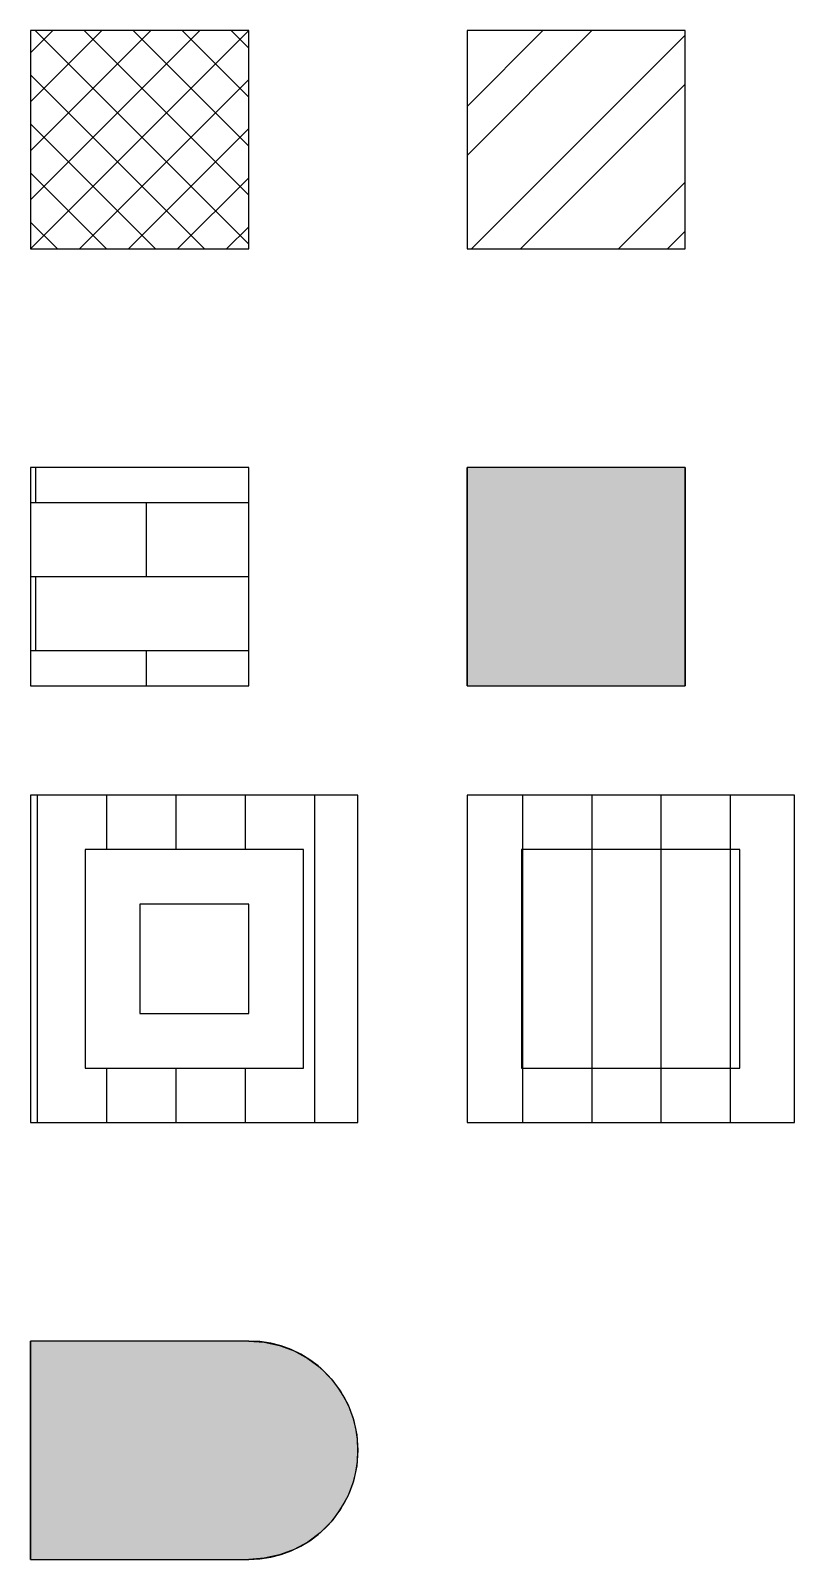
# Model space of a CAD drawing. Extents: x -5 to 190, y -10 to 160.
# Drawn here: x 120 to 190, y 0 to 140 of the extents above; entities that cross this region are included whole.
import ezdxf

# ---------------------------------------------------------------- set-up
doc = ezdxf.new("R2010")
doc.units = 0
doc.layers.get('0').update_dxf_attribs({"linetype": 'CONTINUOUS'})
doc.layers.add('NOTES', color=3, linetype='CONTINUOUS')

# ---------------------------------------------------------------- blocks, each defined once
blk = doc.blocks.new('*U6')
at = {"linetype": 'CONTINUOUS'}
for p, q in [((120, 19.9), (120, 20)), ((120, 19.59), (120, 19.9)), ((140, 20), (141.42, 19.9)), ((141.42, 19.9), (142.82, 19.59)), ((120, 19.1), (120, 19.59)), ((120, 18.41), (120, 19.1)), ((120, 17.56), (120, 18.41)), ((142.82, 19.59), (144.15, 19.1)), ((144.15, 19.1), (145.41, 18.41)), ((145.41, 18.41), (146.55, 17.56)), ((120, 16.55), (120, 17.56)), ((146.55, 17.56), (147.56, 16.55)), ((120, 15.41), (120, 16.55)), ((120, 14.15), (120, 15.41)), ((147.56, 16.55), (148.41, 15.41)), ((148.41, 15.41), (149.1, 14.15)), ((120, 12.82), (120, 14.15)), ((149.1, 14.15), (149.59, 12.82)), ((120, 11.42), (120, 12.82)), ((149.59, 12.82), (149.9, 11.42)), ((120, 10), (120, 11.42)), ((149.9, 11.42), (150, 10)), ((120, 8.58), (120, 10)), ((150, 10), (149.9, 8.58)), ((120, 7.18), (120, 8.58)), ((149.9, 8.58), (149.59, 7.18)), ((120, 5.85), (120, 7.18)), ((149.59, 7.18), (149.1, 5.85)), ((120, 4.59), (120, 5.85)), ((149.1, 5.85), (148.41, 4.59)), ((120, 3.45), (120, 4.59)), ((148.41, 4.59), (147.56, 3.45)), ((120, 2.44), (120, 3.45)), ((147.56, 3.45), (146.55, 2.44)), ((120, 1.59), (120, 2.44)), ((120, 0.9), (120, 1.59)), ((145.41, 1.59), (144.15, 0.9)), ((146.55, 2.44), (145.41, 1.59)), ((120, 0.41), (120, 0.9)), ((120, 0.1), (120, 0.41)), ((120, 0), (120, 0.1)), ((141.42, 0.1), (140, 0)), ((142.82, 0.41), (141.42, 0.1)), ((144.15, 0.9), (142.82, 0.41))]:
    blk.add_line(p, q, dxfattribs=at)
at = {"linetype": 'CONTINUOUS', "extrusion": (0, 0, -1)}
for points in [[(-120, 20), (-141.42, 19.9), (-120, 19.9)], [(-120, 20), (-140, 20), (-141.42, 19.9)], [(-120, 19.9), (-142.82, 19.59), (-120, 19.59)], [(-120, 19.9), (-141.42, 19.9), (-142.82, 19.59)], [(-120, 19.59), (-144.15, 19.1), (-120, 19.1)], [(-120, 19.59), (-142.82, 19.59), (-144.15, 19.1)], [(-120, 19.1), (-145.41, 18.41), (-120, 18.41)], [(-120, 19.1), (-144.15, 19.1), (-145.41, 18.41)], [(-120, 18.41), (-146.55, 17.56), (-120, 17.56)], [(-120, 18.41), (-145.41, 18.41), (-146.55, 17.56)], [(-120, 17.56), (-147.56, 16.55), (-120, 16.55)], [(-120, 17.56), (-146.55, 17.56), (-147.56, 16.55)], [(-120, 16.55), (-148.41, 15.41), (-120, 15.41)], [(-120, 16.55), (-147.56, 16.55), (-148.41, 15.41)], [(-120, 15.41), (-149.1, 14.15), (-120, 14.15)], [(-120, 15.41), (-148.41, 15.41), (-149.1, 14.15)], [(-120, 14.15), (-149.59, 12.82), (-120, 12.82)], [(-120, 14.15), (-149.1, 14.15), (-149.59, 12.82)], [(-120, 12.82), (-149.9, 11.42), (-120, 11.42)], [(-120, 12.82), (-149.59, 12.82), (-149.9, 11.42)], [(-120, 11.42), (-150, 10), (-120, 10)], [(-120, 11.42), (-149.9, 11.42), (-150, 10)], [(-120, 10), (-149.9, 8.58), (-120, 8.58)], [(-120, 10), (-150, 10), (-149.9, 8.58)], [(-120, 8.58), (-149.59, 7.18), (-120, 7.18)], [(-120, 8.58), (-149.9, 8.58), (-149.59, 7.18)], [(-120, 7.18), (-149.1, 5.85), (-120, 5.85)], [(-120, 7.18), (-149.59, 7.18), (-149.1, 5.85)], [(-120, 5.85), (-148.41, 4.59), (-120, 4.59)], [(-120, 5.85), (-149.1, 5.85), (-148.41, 4.59)], [(-120, 4.59), (-147.56, 3.45), (-120, 3.45)], [(-120, 4.59), (-148.41, 4.59), (-147.56, 3.45)], [(-120, 3.45), (-146.55, 2.44), (-120, 2.44)], [(-120, 3.45), (-147.56, 3.45), (-146.55, 2.44)], [(-120, 2.44), (-145.41, 1.59), (-120, 1.59)], [(-120, 2.44), (-146.55, 2.44), (-145.41, 1.59)], [(-120, 1.59), (-144.15, 0.9), (-120, 0.9)], [(-120, 1.59), (-145.41, 1.59), (-144.15, 0.9)], [(-120, 0.9), (-142.82, 0.41), (-120, 0.41)], [(-120, 0.9), (-144.15, 0.9), (-142.82, 0.41)], [(-120, 0.41), (-141.42, 0.1), (-120, 0.1)], [(-120, 0.41), (-142.82, 0.41), (-141.42, 0.1)], [(-120, 0.1), (-140, 0), (-120, 0)], [(-120, 0.1), (-141.42, 0.1), (-140, 0)]]:
    blk.add_solid(points, dxfattribs=at)
blk = doc.blocks.new('*X9')
at = {"color": 0}
for p, q in [((120.65, 40), (120.65, 70)), ((127, 65), (127, 70)), ((133.35, 65), (133.35, 70)), ((139.7, 65), (139.7, 70)), ((146.05, 40), (146.05, 70)), ((127, 40), (127, 45)), ((133.35, 40), (133.35, 45)), ((139.7, 40), (139.7, 45))]:
    blk.add_line(p, q, dxfattribs=at)
blk = doc.blocks.new('*X10')
at = {"color": 0}
for p, q in [((165.1, 40), (165.1, 70)), ((171.45, 40), (171.45, 70)), ((177.8, 40), (177.8, 70)), ((184.15, 40), (184.15, 70))]:
    blk.add_line(p, q, dxfattribs=at)
blk = doc.blocks.new('*X15')
at = {"color": 0}
for p, q in [((120.48, 96.77418), (120.48, 100)), ((120, 96.77418), (140, 96.77418)), ((130.64, 90), (130.64, 96.77418)), ((120, 90), (140, 90)), ((120.48, 83.22582), (120.48, 90)), ((120, 83.22582), (140, 83.22582)), ((130.64, 80), (130.64, 83.22582))]:
    blk.add_line(p, q, dxfattribs=at)
blk = doc.blocks.new('*U16')
at = {"linetype": 'CONTINUOUS'}
for p, q in [((160, 80), (160, 100)), ((180, 100), (180, 80))]:
    blk.add_line(p, q, dxfattribs=at)
at = {"linetype": 'CONTINUOUS', "extrusion": (0, 0, -1)}
for points in [[(-160, 100), (-180, 80), (-160, 80)], [(-160, 100), (-180, 100), (-180, 80)]]:
    blk.add_solid(points, dxfattribs=at)
blk = doc.blocks.new('*X20')
at = {"color": 0}
for p, q in [((120, 120), (140, 140)), ((120, 128.98), (131.02, 140)), ((120, 137.96), (122.04, 140)), ((140, 120.43), (120.43, 140)), ((140, 124.92), (124.92, 140)), ((140, 129.41), (129.41, 140)), ((140, 133.9), (133.9, 140)), ((140, 138.39), (138.39, 140)), ((120, 124.49), (135.51, 140)), ((120, 133.47), (126.53, 140)), ((135.94, 120), (120, 135.94)), ((124.49, 120), (140, 135.51)), ((131.45, 120), (120, 131.45)), ((128.98, 120), (140, 131.02)), ((126.96, 120), (120, 126.96)), ((133.47, 120), (140, 126.53)), ((122.47, 120), (120, 122.47)), ((137.96, 120), (140, 122.04))]:
    blk.add_line(p, q, dxfattribs=at)
blk = doc.blocks.new('*X21')
at = {"color": 0}
for p, q in [((160, 128.57), (171.43, 140)), ((160, 133.06), (166.94, 140)), ((160.41, 120), (180, 139.59)), ((164.9, 120), (180, 135.1)), ((173.88, 120), (180, 126.12)), ((178.37, 120), (180, 121.63))]:
    blk.add_line(p, q, dxfattribs=at)

msp = doc.modelspace()

# ---------------------------------------------------------------- linework, layer by layer
for points in [[(120, 120), (140, 120), (140, 140), (120, 140)], [(160, 120), (180, 120), (180, 140), (160, 140)], [(120, 80), (140, 80), (140, 100), (120, 100)], [(160, 80), (180, 80), (180, 100), (160, 100)], [(120, 40), (150, 40), (150, 70), (120, 70)], [(160, 40), (190, 40), (190, 70), (160, 70)], [(125, 45), (145, 45), (145, 65), (125, 65)], [(165, 45), (185, 45), (185, 65), (165, 65)], [(130, 50), (140, 50), (140, 60), (130, 60)]]:
    msp.add_lwpolyline(points, close=True)
msp.add_lwpolyline([(120, 0), (140, 0, 1), (140, 20), (120, 20)], format="xyb", close=True)

# ---------------------------------------------------------------- block references
at = {"linetype": 'CONTINUOUS'}
for name in ['*X21', '*X15', '*U16', '*X9', '*X10', '*U6']:
    msp.add_blockref(name, (0, 0), dxfattribs=at)
at = {"layer": 'NOTES', "color": 1, "linetype": 'CONTINUOUS'}
msp.add_blockref('*X20', (0, 0), dxfattribs=at)

doc.saveas('drawing.dxf')
